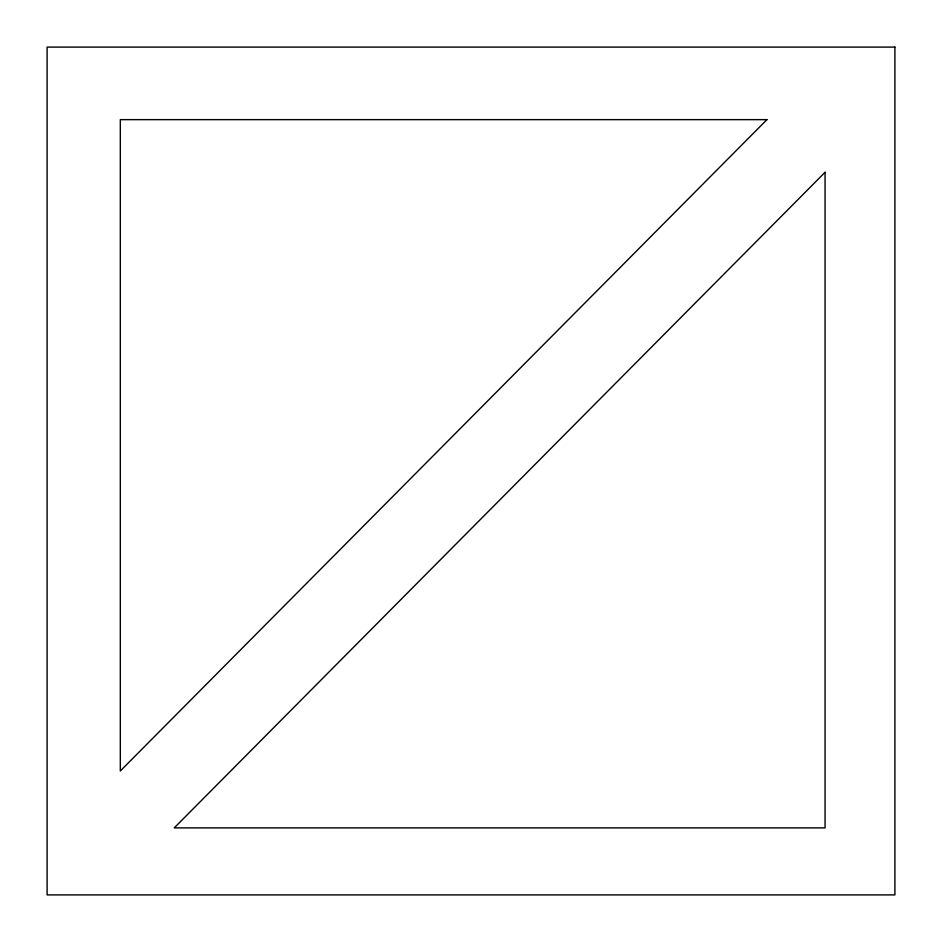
<?xml version="1.0" encoding="UTF-8"?>
<svg xmlns="http://www.w3.org/2000/svg" width="942" height="942" viewBox="0 0 942 942"><rect width="100%" height="100%" fill="white"/><g stroke="black" fill="none" stroke-linecap="round" stroke-linejoin="round"><path stroke-width="1.41" d="M766.929 119.646L120.317 770.968L120.317 119.646L766.929 119.646M825.074 172.268L174.235 827.888L825.074 827.888L825.074 172.268M894.9 47.1L47.1 47.1L47.1 894.9L894.9 894.9L894.9 47.1"/></g></svg>
